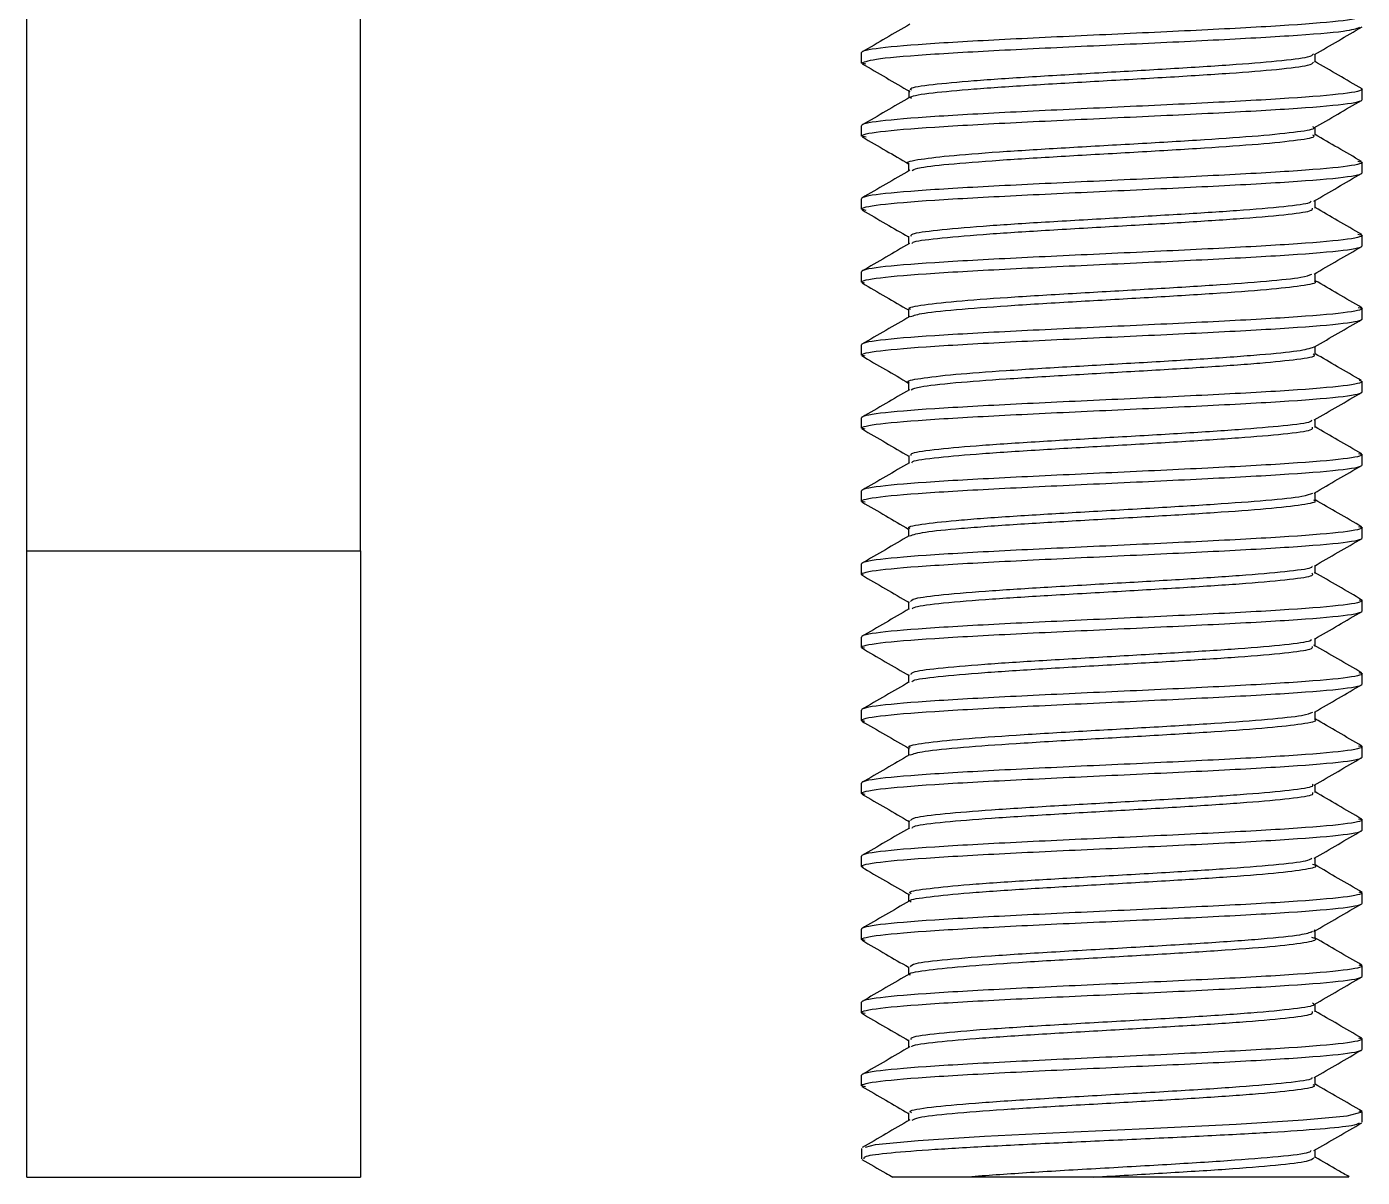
# Model space of a CAD drawing. Header units: millimetres. Extents: x 2 to 418, y 2 to 295.
# Drawn here: x 87.904 to 90.038, y 73.924 to 75.761 of the extents above; entities that cross this region are included whole.
import ezdxf

# ---------------------------------------------------------------- set-up
doc = ezdxf.new("R2010")
doc.units = ezdxf.units.MM

msp = doc.modelspace()

# ---------------------------------------------------------------- linework, layer by layer
at = {"color": 7, "linetype": 'Continuous', "lineweight": 25}
for p, q in [((87.90434, 74.92398), (87.90434, 81.05731)), ((88.43767, 74.92398), (88.43767, 80.95315)), ((89.23767, 75.70314), (89.23767, 75.71981)), ((89.96218, 75.70468), (89.96218, 75.71727)), ((89.24465, 75.70147), (89.23767, 75.70314)), ((89.31314, 75.65993), (89.31314, 75.64744)), ((90.03571, 75.66242), (90.03767, 75.66148)), ((90.03767, 75.64481), (90.03767, 75.66148)), ((89.23767, 75.58648), (89.23767, 75.60314)), ((89.24499, 75.58472), (89.23767, 75.58648)), ((89.96229, 75.58813), (89.96229, 75.60062)), ((89.31289, 75.54329), (89.31289, 75.53079)), ((90.03045, 75.54654), (90.03767, 75.54481)), ((90.03767, 75.52814), (90.03767, 75.54481)), ((89.23767, 75.46981), (89.23767, 75.48648)), ((89.96258, 75.47136), (89.96258, 75.484)), ((89.24529, 75.46798), (89.23767, 75.46981)), ((89.31274, 75.4265), (89.31274, 75.41399)), ((90.03064, 75.42983), (90.03767, 75.42814)), ((90.03767, 75.41148), (90.03767, 75.42814)), ((89.23767, 75.35314), (89.23767, 75.36981)), ((89.24264, 75.35143), (89.23767, 75.35314)), ((89.96248, 75.35469), (89.96248, 75.36717)), ((89.31301, 75.30989), (89.31301, 75.29733)), ((90.03136, 75.31299), (90.03767, 75.31148)), ((90.03767, 75.29481), (90.03767, 75.31148)), ((89.23767, 75.23648), (89.23767, 75.25314)), ((89.96245, 75.23806), (89.96245, 75.2505)), ((89.24339, 75.23511), (89.23767, 75.23648)), ((89.31303, 75.19321), (89.31303, 75.18067)), ((90.03283, 75.19667), (90.03767, 75.19481)), ((90.03767, 75.17814), (90.03767, 75.19481)), ((89.23767, 75.11981), (89.23767, 75.13648)), ((89.24363, 75.11838), (89.23767, 75.11981)), ((89.9622, 75.12136), (89.9622, 75.13386)), ((89.31314, 75.07655), (89.31314, 75.0641)), ((90.03175, 75.07956), (90.03767, 75.07814)), ((90.03767, 75.06148), (90.03767, 75.07814)), ((89.23767, 75.00314), (89.23767, 75.01981)), ((89.96229, 75.00475), (89.96229, 75.01728)), ((89.24375, 75.00169), (89.23767, 75.00314)), ((89.31289, 74.95997), (89.31289, 74.94745)), ((90.0319, 74.96286), (90.03767, 74.96148)), ((90.03767, 74.94481), (90.03767, 74.96148)), ((87.90434, 73.92398), (87.90434, 74.92398)), ((87.90434, 74.92398), (88.43767, 74.92398)), ((88.43767, 74.92398), (88.43767, 73.92398)), ((89.23767, 74.88648), (89.23767, 74.90314)), ((89.24119, 74.88514), (89.23767, 74.88648)), ((89.96258, 74.88813), (89.96258, 74.90063)), ((89.31274, 74.84322), (89.31274, 74.83065)), ((90.03254, 74.84604), (90.03767, 74.84481)), ((90.03767, 74.82814), (90.03767, 74.84481)), ((89.23767, 74.76981), (89.23767, 74.78648)), ((89.96259, 74.77143), (89.96259, 74.78397)), ((89.24275, 74.76859), (89.23767, 74.76981)), ((89.31275, 74.7265), (89.31275, 74.71399)), ((90.0321, 74.72992), (90.03767, 74.72814)), ((90.03767, 74.71148), (90.03767, 74.72814)), ((89.23767, 74.65314), (89.23767, 74.66981)), ((89.24328, 74.6518), (89.23767, 74.65314)), ((89.96246, 74.65464), (89.96246, 74.66718)), ((89.31303, 74.60986), (89.31303, 74.59733)), ((90.03171, 74.6129), (90.03767, 74.61148)), ((90.03767, 74.59481), (90.03767, 74.61148)), ((89.23767, 74.53648), (89.23767, 74.55314)), ((89.9622, 74.53806), (89.9622, 74.55051)), ((89.24356, 74.53506), (89.23767, 74.53648)), ((89.31314, 74.49327), (89.31314, 74.48076)), ((90.03173, 74.49623), (90.03767, 74.49481)), ((90.03767, 74.47814), (90.03767, 74.49481)), ((89.23767, 74.41981), (89.23767, 74.43648)), ((89.96229, 74.42142), (89.96229, 74.43395)), ((89.24073, 74.41852), (89.23767, 74.41981)), ((89.31289, 74.37656), (89.31289, 74.36412)), ((90.03208, 74.37948), (90.03767, 74.37814)), ((90.03767, 74.36148), (90.03767, 74.37814)), ((89.23767, 74.30314), (89.23767, 74.31981)), ((89.96225, 74.31753), (89.96057, 74.31826)), ((89.96234, 74.30472), (89.96234, 74.3173)), ((89.2437, 74.3017), (89.23767, 74.30314)), ((90.03217, 74.26298), (90.03767, 74.26148)), ((89.31287, 74.25987), (89.31287, 74.24742)), ((90.03767, 74.24481), (90.03767, 74.26148)), ((89.23767, 74.18648), (89.23767, 74.20314)), ((89.96261, 74.18807), (89.96261, 74.20064)), ((89.24376, 74.18502), (89.23767, 74.18648)), ((89.31293, 74.14325), (89.31293, 74.13072)), ((90.03153, 74.14628), (90.03767, 74.14481)), ((90.03767, 74.12814), (90.03767, 74.14481)), ((89.23767, 74.06981), (89.23767, 74.08648)), ((89.96235, 74.07139), (89.96235, 74.08376)), ((89.24417, 74.06825), (89.23767, 74.06981)), ((90.03213, 74.02947), (90.03767, 74.02814)), ((90.03767, 74.01148), (90.03767, 74.02814)), ((89.31278, 74.0265), (89.31278, 74.01395)), ((89.23767, 73.96981), (89.23767, 73.95314)), ((89.96255, 73.95479), (89.96255, 73.96737)), ((87.90434, 73.92398), (88.43767, 73.92398))]:
    msp.add_line(p, q, dxfattribs=at)
at = {"color": 7, "linetype": 'Continuous', "lineweight": 25, "flags": 128}
msp.add_lwpolyline([(89.24417, 73.97143), (89.26012, 73.97606), (89.32846, 73.98257), (89.43444, 73.98908), (89.56514, 73.99559), (89.70467, 74.0021), (89.83605, 74.00861), (89.94328, 74.01512), (90.01333, 74.02163), (90.03767, 74.02814), (90.03767, 74.02814)], dxfattribs=at)
at = {"color": 7, "linetype": 'Continuous', "lineweight": 25}
for points, knots in [([(90.03767, 75.77814), (90.03767, 75.77571), (90.02726, 75.77328), (89.98718, 75.76842), (89.95754, 75.76599), (89.88349, 75.76113), (89.83912, 75.7587), (89.74237, 75.75384), (89.69003, 75.75141), (89.58531, 75.74655), (89.53297, 75.74412), (89.43622, 75.73925), (89.39185, 75.73682), (89.3178, 75.73196), (89.28815, 75.72953), (89.24808, 75.72467), (89.23767, 75.72224), (89.23767, 75.71981)], [0, 0, 0, 0, 0.125, 0.125, 0.25, 0.25, 0.375, 0.375, 0.5, 0.5, 0.625, 0.625, 0.75, 0.75, 0.875, 0.875, 1, 1, 1, 1]), ([(89.23767, 75.70314), (89.24368, 75.70557), (89.25571, 75.71044), (89.3482, 75.71773), (89.48043, 75.72502), (89.63765, 75.73231), (89.79498, 75.7396), (89.92687, 75.74689), (90.0164, 75.75386), (90.02814, 75.75839), (90.03359, 75.7605)], [0, 0, 0, 0, 0.1271302, 0.2542604, 0.3813906, 0.5085208, 0.635651, 0.7627812, 0.8899114, 1, 1, 1, 1]), ([(89.31491, 75.76512), (89.30223, 75.75776), (89.27687, 75.74303), (89.2515, 75.72831), (89.23881, 75.72095)], [0, 0, 0, 0, 0.49986446, 1, 1, 1, 1]), ([(89.96143, 75.71683), (89.97412, 75.7242), (89.99949, 75.73894), (90.02485, 75.75367), (90.03753, 75.76103)], [0, 0, 0, 0, 0.4998397, 1, 1, 1, 1]), ([(89.31738, 75.65984), (89.31642, 75.66075), (89.3132, 75.6638), (89.34674, 75.66892), (89.41436, 75.67522), (89.50753, 75.68148), (89.61628, 75.68778), (89.7273, 75.69406), (89.82772, 75.70033), (89.90621, 75.70662), (89.95545, 75.71254), (89.95847, 75.7164), (89.9598, 75.71811)], [0, 0, 0, 0, 0.046822, 0.1575806, 0.2623198, 0.3722177, 0.4794857, 0.5862869, 0.6964818, 0.8011166, 0.9117603, 1, 1, 1, 1]), ([(89.23887, 75.70201), (89.25156, 75.69465), (89.27693, 75.67993), (89.3023, 75.6652), (89.31497, 75.65783)], [0, 0, 0, 0, 0.5001495, 1, 1, 1, 1]), ([(89.31738, 75.64651), (89.31642, 75.64742), (89.3132, 75.65047), (89.34674, 75.65559), (89.41436, 75.66189), (89.50753, 75.66815), (89.61628, 75.67445), (89.7273, 75.68072), (89.82772, 75.687), (89.90621, 75.69329), (89.95545, 75.69921), (89.95847, 75.70307), (89.9598, 75.70478)], [0, 0, 0, 0, 0.046822, 0.1575806, 0.2623198, 0.3722177, 0.4794857, 0.5862869, 0.6964818, 0.8011166, 0.9117603, 1, 1, 1, 1]), ([(90.03747, 75.66191), (90.02481, 75.66925), (89.9995, 75.68393), (89.97418, 75.69862), (89.96153, 75.70597)], [0, 0, 0, 0, 0.5000653, 1, 1, 1, 1]), ([(90.03767, 75.66148), (90.03767, 75.65905), (90.02726, 75.65662), (89.98718, 75.65175), (89.95754, 75.64932), (89.88349, 75.64446), (89.83912, 75.64203), (89.74237, 75.63717), (89.69003, 75.63474), (89.58531, 75.62988), (89.53297, 75.62745), (89.43622, 75.62259), (89.39185, 75.62016), (89.3178, 75.6153), (89.28815, 75.61287), (89.24808, 75.608), (89.23767, 75.60557), (89.23767, 75.60314)], [0, 0, 0, 0, 0.125, 0.125, 0.25, 0.25, 0.375, 0.375, 0.5, 0.5, 0.625, 0.625, 0.75, 0.75, 0.875, 0.875, 1, 1, 1, 1]), ([(89.23767, 75.58648), (89.23767, 75.58891), (89.24808, 75.59134), (89.28815, 75.5962), (89.3178, 75.59863), (89.39185, 75.60349), (89.43622, 75.60592), (89.53297, 75.61078), (89.58531, 75.61321), (89.69003, 75.61807), (89.74237, 75.6205), (89.83912, 75.62537), (89.88349, 75.6278), (89.95754, 75.63266), (89.98718, 75.63509), (90.02726, 75.63995), (90.03767, 75.64238), (90.03767, 75.64481)], [0, 0, 0, 0, 0.125, 0.125, 0.25, 0.25, 0.375, 0.375, 0.5, 0.5, 0.625, 0.625, 0.75, 0.75, 0.875, 0.875, 1, 1, 1, 1]), ([(89.31494, 75.64848), (89.30225, 75.64111), (89.27687, 75.62637), (89.25148, 75.61164), (89.23878, 75.60428)], [0, 0, 0, 0, 0.4998364, 1, 1, 1, 1]), ([(89.96034, 75.59949), (89.97302, 75.60685), (89.99838, 75.62159), (90.02377, 75.6363), (90.03646, 75.64367)], [0, 0, 0, 0, 0.4998404, 1, 1, 1, 1]), ([(89.2389, 75.58526), (89.2516, 75.5779), (89.27627, 75.5636), (89.30093, 75.54928), (89.31289, 75.54234)], [0, 0, 0, 0, 0.5147526, 1, 1, 1, 1]), ([(89.31309, 75.5432), (89.31302, 75.54322), (89.30688, 75.54539), (89.32917, 75.54961), (89.38142, 75.5559), (89.46545, 75.56216), (89.56951, 75.56846), (89.68089, 75.57473), (89.78686, 75.58102), (89.87736, 75.5873), (89.93743, 75.59356), (89.96459, 75.59832), (89.95959, 75.60096), (89.95846, 75.60155)], [0, 0, 0, 0, 0.00117717, 0.1113875, 0.21582342, 0.32624077, 0.43192906, 0.54012098, 0.64921212, 0.75420978, 0.86483887, 0.96949585, 1, 1, 1, 1]), ([(89.31881, 75.53183), (89.32196, 75.53335), (89.32935, 75.5369), (89.38303, 75.54257), (89.46503, 75.54882), (89.56962, 75.55512), (89.68086, 75.56139), (89.78687, 75.56769), (89.87736, 75.57397), (89.93743, 75.58023), (89.96459, 75.58499), (89.95959, 75.58762), (89.95846, 75.58822)], [0, 0, 0, 0, 0.0805182, 0.1885821, 0.3028352, 0.412195, 0.5241454, 0.6370262, 0.7456713, 0.8601435, 0.9684362, 1, 1, 1, 1]), ([(90.03665, 75.54599), (90.02395, 75.55336), (89.99915, 75.56773), (89.97437, 75.58212), (89.96229, 75.58914)], [0, 0, 0, 0, 0.51243783, 1, 1, 1, 1]), ([(90.03767, 75.54481), (90.03767, 75.54238), (90.02726, 75.53995), (89.98718, 75.53509), (89.95754, 75.53266), (89.88349, 75.5278), (89.83912, 75.52537), (89.74237, 75.5205), (89.69003, 75.51807), (89.58531, 75.51321), (89.53297, 75.51078), (89.43622, 75.50592), (89.39185, 75.50349), (89.3178, 75.49863), (89.28815, 75.4962), (89.24808, 75.49134), (89.23767, 75.48891), (89.23767, 75.48648)], [0, 0, 0, 0, 0.125, 0.125, 0.25, 0.25, 0.375, 0.375, 0.5, 0.5, 0.625, 0.625, 0.75, 0.75, 0.875, 0.875, 1, 1, 1, 1]), ([(89.23767, 75.46981), (89.23767, 75.47224), (89.24808, 75.47467), (89.28815, 75.47953), (89.3178, 75.48196), (89.39185, 75.48682), (89.43622, 75.48925), (89.53297, 75.49412), (89.58531, 75.49655), (89.69003, 75.50141), (89.74237, 75.50384), (89.83912, 75.5087), (89.88349, 75.51113), (89.95754, 75.51599), (89.98718, 75.51842), (90.02726, 75.52328), (90.03767, 75.52571), (90.03767, 75.52814)], [0, 0, 0, 0, 0.125, 0.125, 0.25, 0.25, 0.375, 0.375, 0.5, 0.5, 0.625, 0.625, 0.75, 0.75, 0.875, 0.875, 1, 1, 1, 1]), ([(89.31476, 75.53188), (89.30206, 75.52451), (89.27666, 75.50976), (89.25124, 75.49504), (89.23853, 75.48767)], [0, 0, 0, 0, 0.4998416, 1, 1, 1, 1]), ([(89.96031, 75.48269), (89.97299, 75.49005), (89.99838, 75.50478), (90.02378, 75.5195), (90.03649, 75.52686)], [0, 0, 0, 0, 0.49984, 1, 1, 1, 1]), ([(89.31739, 75.42641), (89.31701, 75.42773), (89.31605, 75.4311), (89.35572, 75.43658), (89.42653, 75.44284), (89.52436, 75.44914), (89.63343, 75.4554), (89.74334, 75.4617), (89.84241, 75.46798), (89.91486, 75.47425), (89.95425, 75.47915), (89.95551, 75.48194), (89.95585, 75.4827)], [0, 0, 0, 0, 0.07035197, 0.17899198, 0.29367113, 0.40228857, 0.51567744, 0.62733077, 0.73730035, 0.85160683, 0.95984275, 1, 1, 1, 1]), ([(89.23869, 75.46852), (89.2514, 75.46116), (89.27609, 75.44686), (89.30076, 75.43255), (89.31274, 75.4256)], [0, 0, 0, 0, 0.514674, 1, 1, 1, 1]), ([(89.31875, 75.41504), (89.3188, 75.41571), (89.31898, 75.41842), (89.35643, 75.42325), (89.42635, 75.42951), (89.52442, 75.4358), (89.6334, 75.44207), (89.74339, 75.44837), (89.84223, 75.45465), (89.91555, 75.46092), (89.95768, 75.46651), (89.95806, 75.47), (89.95821, 75.47145)], [0, 0, 0, 0, 0.03540709, 0.14380789, 0.25823454, 0.36661283, 0.47975204, 0.59115953, 0.70088698, 0.81494178, 0.92293938, 1, 1, 1, 1]), ([(90.03696, 75.42929), (90.02424, 75.43665), (89.99944, 75.45101), (89.97465, 75.46539), (89.96258, 75.47239)], [0, 0, 0, 0, 0.5129287, 1, 1, 1, 1]), ([(90.03767, 75.42814), (90.03767, 75.42571), (90.02726, 75.42328), (89.98718, 75.41842), (89.95754, 75.41599), (89.88349, 75.41113), (89.83912, 75.4087), (89.74237, 75.40384), (89.69003, 75.40141), (89.58531, 75.39655), (89.53297, 75.39412), (89.43622, 75.38925), (89.39185, 75.38682), (89.3178, 75.38196), (89.28815, 75.37953), (89.24808, 75.37467), (89.23767, 75.37224), (89.23767, 75.36981)], [0, 0, 0, 0, 0.125, 0.125, 0.25, 0.25, 0.375, 0.375, 0.5, 0.5, 0.625, 0.625, 0.75, 0.75, 0.875, 0.875, 1, 1, 1, 1]), ([(89.31457, 75.41505), (89.30186, 75.40768), (89.27644, 75.39294), (89.25101, 75.37821), (89.23829, 75.37084)], [0, 0, 0, 0, 0.4998056, 1, 1, 1, 1]), ([(89.23767, 75.35314), (89.23767, 75.35557), (89.24808, 75.358), (89.28815, 75.36287), (89.3178, 75.3653), (89.39185, 75.37016), (89.43622, 75.37259), (89.53297, 75.37745), (89.58531, 75.37988), (89.69003, 75.38474), (89.74237, 75.38717), (89.83912, 75.39203), (89.88349, 75.39446), (89.95754, 75.39932), (89.98718, 75.40175), (90.02726, 75.40662), (90.03767, 75.40905), (90.03767, 75.41148)], [0, 0, 0, 0, 0.125, 0.125, 0.25, 0.25, 0.375, 0.375, 0.5, 0.5, 0.625, 0.625, 0.75, 0.75, 0.875, 0.875, 1, 1, 1, 1]), ([(89.96057, 75.36606), (89.97326, 75.37343), (89.99864, 75.38815), (90.02404, 75.40287), (90.03674, 75.41023)], [0, 0, 0, 0, 0.499873, 1, 1, 1, 1]), ([(89.23865, 75.35196), (89.25134, 75.3446), (89.27614, 75.33022), (89.30092, 75.31583), (89.31301, 75.30881)], [0, 0, 0, 0, 0.5119338, 1, 1, 1, 1]), ([(89.31592, 75.3098), (89.31504, 75.31021), (89.30965, 75.31267), (89.33497, 75.31726), (89.39224, 75.32353), (89.48142, 75.32982), (89.58602, 75.33608), (89.69769, 75.34237), (89.80293, 75.34865), (89.88734, 75.35493), (89.94385, 75.36074), (89.95304, 75.36445), (89.95716, 75.36612)], [0, 0, 0, 0, 0.0215391, 0.1311338, 0.2455199, 0.353712, 0.4679024, 0.5778796, 0.6894154, 0.8028506, 0.9113619, 1, 1, 1, 1]), ([(89.31609, 75.29827), (89.32139, 75.30012), (89.33281, 75.30412), (89.3933, 75.31019), (89.48114, 75.31649), (89.58607, 75.32274), (89.69777, 75.32904), (89.80256, 75.33531), (89.88874, 75.3416), (89.94349, 75.34789), (89.9676, 75.35228), (89.96158, 75.3546), (89.96113, 75.35477)], [0, 0, 0, 0, 0.0988636, 0.2128678, 0.3206987, 0.4345078, 0.5441179, 0.6552813, 0.7683377, 0.8764867, 0.9907283, 1, 1, 1, 1]), ([(90.03695, 75.31246), (90.02424, 75.31982), (89.99941, 75.33421), (89.97459, 75.34861), (89.96248, 75.35564)], [0, 0, 0, 0, 0.5120927, 1, 1, 1, 1]), ([(90.03767, 75.31148), (90.03767, 75.30905), (90.02726, 75.30662), (89.98718, 75.30175), (89.95754, 75.29932), (89.88349, 75.29446), (89.83912, 75.29203), (89.74237, 75.28717), (89.69003, 75.28474), (89.58531, 75.27988), (89.53297, 75.27745), (89.43622, 75.27259), (89.39185, 75.27016), (89.3178, 75.2653), (89.28815, 75.26287), (89.24808, 75.258), (89.23767, 75.25557), (89.23767, 75.25314)], [0, 0, 0, 0, 0.125, 0.125, 0.25, 0.25, 0.375, 0.375, 0.5, 0.5, 0.625, 0.625, 0.75, 0.75, 0.875, 0.875, 1, 1, 1, 1]), ([(89.23767, 75.23648), (89.23767, 75.23891), (89.24808, 75.24134), (89.28815, 75.2462), (89.3178, 75.24863), (89.39185, 75.25349), (89.43622, 75.25592), (89.53297, 75.26078), (89.58531, 75.26321), (89.69003, 75.26807), (89.74237, 75.2705), (89.83912, 75.27537), (89.88349, 75.2778), (89.95754, 75.28266), (89.98718, 75.28509), (90.02726, 75.28995), (90.03767, 75.29238), (90.03767, 75.29481)], [0, 0, 0, 0, 0.125, 0.125, 0.25, 0.25, 0.375, 0.375, 0.5, 0.5, 0.625, 0.625, 0.75, 0.75, 0.875, 0.875, 1, 1, 1, 1]), ([(89.31475, 75.29834), (89.30206, 75.29097), (89.27666, 75.27622), (89.25126, 75.2615), (89.23856, 75.25413)], [0, 0, 0, 0, 0.4998057, 1, 1, 1, 1]), ([(89.96125, 75.2498), (89.97393, 75.25716), (89.9993, 75.27187), (90.02467, 75.28658), (90.03736, 75.29393)], [0, 0, 0, 0, 0.4998957, 1, 1, 1, 1]), ([(89.31405, 75.19312), (89.31372, 75.19324), (89.30775, 75.19541), (89.32987, 75.1997), (89.3815, 75.20596), (89.46764, 75.21226), (89.57041, 75.21852), (89.68203, 75.22482), (89.78889, 75.23109), (89.87698, 75.23737), (89.94091, 75.24362), (89.95421, 75.24777), (89.96098, 75.24988)], [0, 0, 0, 0, 0.0063144, 0.1143537, 0.2280563, 0.3355796, 0.4483987, 0.5585179, 0.6681581, 0.781282, 0.8886981, 1, 1, 1, 1]), ([(89.23809, 75.23564), (89.25077, 75.22829), (89.27576, 75.2138), (89.30073, 75.1993), (89.31303, 75.19216)], [0, 0, 0, 0, 0.5076857, 1, 1, 1, 1]), ([(89.31725, 75.18146), (89.32067, 75.18306), (89.32866, 75.18681), (89.38286, 75.19263), (89.46727, 75.19893), (89.57049, 75.20519), (89.68208, 75.21148), (89.78863, 75.21776), (89.87799, 75.22404), (89.93773, 75.23033), (89.9657, 75.23502), (89.96027, 75.23765), (89.95926, 75.23814)], [0, 0, 0, 0, 0.0850592, 0.1989199, 0.3065926, 0.4195686, 0.5298409, 0.6396335, 0.7529147, 0.8604801, 0.9742228, 1, 1, 1, 1]), ([(90.03615, 75.19616), (90.02347, 75.20352), (89.99889, 75.21777), (89.97433, 75.23203), (89.96245, 75.23893)], [0, 0, 0, 0, 0.5160527, 1, 1, 1, 1]), ([(90.03767, 75.19481), (90.03767, 75.19238), (90.02726, 75.18995), (89.98718, 75.18509), (89.95754, 75.18266), (89.88349, 75.1778), (89.83912, 75.17537), (89.74237, 75.1705), (89.69003, 75.16807), (89.58531, 75.16321), (89.53297, 75.16078), (89.43622, 75.15592), (89.39185, 75.15349), (89.3178, 75.14863), (89.28815, 75.1462), (89.24808, 75.14134), (89.23767, 75.13891), (89.23767, 75.13648)], [0, 0, 0, 0, 0.125, 0.125, 0.25, 0.25, 0.375, 0.375, 0.5, 0.5, 0.625, 0.625, 0.75, 0.75, 0.875, 0.875, 1, 1, 1, 1]), ([(89.31449, 75.18151), (89.3018, 75.17415), (89.27641, 75.1594), (89.25102, 75.14468), (89.23832, 75.13732)], [0, 0, 0, 0, 0.4998127, 1, 1, 1, 1]), ([(89.23767, 75.11981), (89.23767, 75.12224), (89.24808, 75.12467), (89.28815, 75.12953), (89.3178, 75.13196), (89.39185, 75.13682), (89.43622, 75.13925), (89.53297, 75.14412), (89.58531, 75.14655), (89.69003, 75.15141), (89.74237, 75.15384), (89.83912, 75.1587), (89.88349, 75.16113), (89.95754, 75.16599), (89.98718, 75.16842), (90.02726, 75.17328), (90.03767, 75.17571), (90.03767, 75.17814)], [0, 0, 0, 0, 0.125, 0.125, 0.25, 0.25, 0.375, 0.375, 0.5, 0.5, 0.625, 0.625, 0.75, 0.75, 0.875, 0.875, 1, 1, 1, 1]), ([(89.96101, 75.13317), (89.97368, 75.14052), (89.99903, 75.15524), (90.02438, 75.16995), (90.03706, 75.17731)], [0, 0, 0, 0, 0.4998859, 1, 1, 1, 1]), ([(89.23846, 75.11891), (89.25114, 75.11156), (89.27604, 75.09711), (89.30093, 75.08266), (89.31314, 75.07557)], [0, 0, 0, 0, 0.5093032, 1, 1, 1, 1]), ([(89.31728, 75.07646), (89.31689, 75.07774), (89.31586, 75.08116), (89.35596, 75.08665), (89.42855, 75.09294), (89.52484, 75.09919), (89.63498, 75.10549), (89.74502, 75.11177), (89.84286, 75.11806), (89.9161, 75.12434), (89.95605, 75.12939), (89.95672, 75.13236), (89.95691, 75.13318)], [0, 0, 0, 0, 0.0678699, 0.1812506, 0.2886907, 0.4022844, 0.5110129, 0.6223171, 0.7345464, 0.8425644, 0.9563759, 1, 1, 1, 1]), ([(89.31843, 75.0649), (89.31844, 75.06559), (89.31849, 75.06842), (89.35656, 75.07331), (89.42838, 75.07961), (89.52488, 75.08586), (89.63496, 75.09216), (89.74506, 75.09843), (89.84272, 75.10472), (89.91661, 75.11101), (89.95862, 75.11659), (89.95847, 75.12009), (89.95842, 75.12145)], [0, 0, 0, 0, 0.0368213, 0.1505264, 0.258274, 0.3721926, 0.4812323, 0.592855, 0.7054053, 0.8137325, 0.9278696, 1, 1, 1, 1]), ([(90.03689, 75.07903), (90.0242, 75.08639), (89.9993, 75.10084), (89.9744, 75.1153), (89.9622, 75.12238)], [0, 0, 0, 0, 0.50989952, 1, 1, 1, 1]), ([(90.03767, 75.07814), (90.03767, 75.07571), (90.02726, 75.07328), (89.98718, 75.06842), (89.95754, 75.06599), (89.88349, 75.06113), (89.83912, 75.0587), (89.74237, 75.05384), (89.69003, 75.05141), (89.58531, 75.04655), (89.53297, 75.04412), (89.43622, 75.03925), (89.39185, 75.03682), (89.3178, 75.03196), (89.28815, 75.02953), (89.24808, 75.02467), (89.23767, 75.02224), (89.23767, 75.01981)], [0, 0, 0, 0, 0.125, 0.125, 0.25, 0.25, 0.375, 0.375, 0.5, 0.5, 0.625, 0.625, 0.75, 0.75, 0.875, 0.875, 1, 1, 1, 1]), ([(89.23767, 75.00314), (89.23767, 75.00557), (89.24808, 75.008), (89.28815, 75.01287), (89.3178, 75.0153), (89.39185, 75.02016), (89.43622, 75.02259), (89.53297, 75.02745), (89.58531, 75.02988), (89.69003, 75.03474), (89.74237, 75.03717), (89.83912, 75.04203), (89.88349, 75.04446), (89.95754, 75.04932), (89.98718, 75.05175), (90.02726, 75.05662), (90.03767, 75.05905), (90.03767, 75.06148)], [0, 0, 0, 0, 0.125, 0.125, 0.25, 0.25, 0.375, 0.375, 0.5, 0.5, 0.625, 0.625, 0.75, 0.75, 0.875, 0.875, 1, 1, 1, 1]), ([(89.31452, 75.0649), (89.30184, 75.05754), (89.27646, 75.0428), (89.25107, 75.02807), (89.23838, 75.0207)], [0, 0, 0, 0, 0.4998362, 1, 1, 1, 1]), ([(89.96075, 75.01639), (89.97342, 75.02375), (89.99878, 75.03847), (90.02414, 75.05318), (90.03683, 75.06053)], [0, 0, 0, 0, 0.4998623, 1, 1, 1, 1]), ([(89.3156, 74.95989), (89.31474, 74.96027), (89.30906, 74.96277), (89.3357, 74.96733), (89.39371, 74.97362), (89.48176, 74.97988), (89.58801, 74.98618), (89.69917, 74.99244), (89.80355, 74.99874), (89.88897, 75.00502), (89.94538, 75.01094), (89.95449, 75.01476), (89.9585, 75.01644)], [0, 0, 0, 0, 0.02000422, 0.13283211, 0.24096746, 0.35511392, 0.46322681, 0.57608898, 0.68722365, 0.79668241, 0.91045792, 1, 1, 1, 1]), ([(89.23835, 75.00221), (89.25104, 74.99485), (89.27589, 74.98045), (89.30074, 74.96603), (89.31289, 74.95898)], [0, 0, 0, 0, 0.5107122, 1, 1, 1, 1]), ([(89.31477, 74.948), (89.32076, 74.95003), (89.33279, 74.9541), (89.39481, 74.96029), (89.48148, 74.96654), (89.58807, 74.97284), (89.69924, 74.97911), (89.80321, 74.9854), (89.89023, 74.99168), (89.94385, 74.99795), (89.9669, 75.00234), (89.96101, 75.0046), (89.96041, 75.00484)], [0, 0, 0, 0, 0.1068107, 0.2144066, 0.3279837, 0.4355573, 0.5478564, 0.6584367, 0.7673495, 0.8805574, 0.9877531, 1, 1, 1, 1]), ([(90.03721, 74.96232), (90.02451, 74.96969), (89.99954, 74.98417), (89.97456, 74.99867), (89.96229, 75.0058)], [0, 0, 0, 0, 0.50846071, 1, 1, 1, 1]), ([(90.03767, 74.96148), (90.03767, 74.95905), (90.02726, 74.95662), (89.98718, 74.95175), (89.95754, 74.94932), (89.88349, 74.94446), (89.83912, 74.94203), (89.74237, 74.93717), (89.69003, 74.93474), (89.58531, 74.92988), (89.53297, 74.92745), (89.43622, 74.92259), (89.39185, 74.92016), (89.3178, 74.9153), (89.28815, 74.91287), (89.24808, 74.908), (89.23767, 74.90557), (89.23767, 74.90314)], [0, 0, 0, 0, 0.125, 0.125, 0.25, 0.25, 0.375, 0.375, 0.5, 0.5, 0.625, 0.625, 0.75, 0.75, 0.875, 0.875, 1, 1, 1, 1]), ([(89.31399, 74.94808), (89.30129, 74.94071), (89.27589, 74.92597), (89.25049, 74.91125), (89.23779, 74.90388)], [0, 0, 0, 0, 0.4998478, 1, 1, 1, 1]), ([(89.23767, 74.88648), (89.23767, 74.88891), (89.24808, 74.89134), (89.28815, 74.8962), (89.3178, 74.89863), (89.39185, 74.90349), (89.43622, 74.90592), (89.53297, 74.91078), (89.58531, 74.91321), (89.69003, 74.91807), (89.74237, 74.9205), (89.83912, 74.92537), (89.88349, 74.9278), (89.95754, 74.93266), (89.98718, 74.93509), (90.02726, 74.93995), (90.03767, 74.94238), (90.03767, 74.94481)], [0, 0, 0, 0, 0.125, 0.125, 0.25, 0.25, 0.375, 0.375, 0.5, 0.5, 0.625, 0.625, 0.75, 0.75, 0.875, 0.875, 1, 1, 1, 1]), ([(89.96111, 74.89978), (89.97379, 74.90714), (89.99918, 74.92186), (90.02457, 74.93657), (90.03727, 74.94393)], [0, 0, 0, 0, 0.4998574, 1, 1, 1, 1]), ([(89.23783, 74.88565), (89.25053, 74.8783), (89.27592, 74.86359), (89.30131, 74.84887), (89.314, 74.84151)], [0, 0, 0, 0, 0.50013, 1, 1, 1, 1]), ([(89.316, 74.84312), (89.31703, 74.84477), (89.31934, 74.84847), (89.36533, 74.8543), (89.44159, 74.86056), (89.54212, 74.86686), (89.65199, 74.87311), (89.76078, 74.87941), (89.85693, 74.88569), (89.92402, 74.89197), (89.95868, 74.89665), (89.95757, 74.89924), (89.95734, 74.89978)], [0, 0, 0, 0, 0.08696443, 0.19588956, 0.30957694, 0.41710805, 0.53060085, 0.63990625, 0.75076072, 0.86350288, 0.97135131, 1, 1, 1, 1]), ([(89.31865, 74.83135), (89.31958, 74.83247), (89.32223, 74.83566), (89.36575, 74.84096), (89.44148, 74.84723), (89.54216, 74.85352), (89.65197, 74.85978), (89.76083, 74.86608), (89.85673, 74.87235), (89.92474, 74.87864), (89.96095, 74.88391), (89.95844, 74.88709), (89.95754, 74.88822)], [0, 0, 0, 0, 0.059211, 0.1677277, 0.2809887, 0.3881165, 0.5011837, 0.6100792, 0.7205179, 0.8328372, 0.9402812, 1, 1, 1, 1]), ([(90.0377, 74.84551), (90.02499, 74.85287), (89.99959, 74.8676), (89.97417, 74.88233), (89.96147, 74.8897)], [0, 0, 0, 0, 0.5001611, 1, 1, 1, 1]), ([(90.03767, 74.84481), (90.03767, 74.84238), (90.02726, 74.83995), (89.98718, 74.83509), (89.95754, 74.83266), (89.88349, 74.8278), (89.83912, 74.82537), (89.74237, 74.8205), (89.69003, 74.81807), (89.58531, 74.81321), (89.53297, 74.81078), (89.43622, 74.80592), (89.39185, 74.80349), (89.3178, 74.79863), (89.28815, 74.7962), (89.24808, 74.79134), (89.23767, 74.78891), (89.23767, 74.78648)], [0, 0, 0, 0, 0.125, 0.125, 0.25, 0.25, 0.375, 0.375, 0.5, 0.5, 0.625, 0.625, 0.75, 0.75, 0.875, 0.875, 1, 1, 1, 1]), ([(89.23767, 74.76981), (89.23767, 74.77224), (89.24808, 74.77467), (89.28815, 74.77953), (89.3178, 74.78196), (89.39185, 74.78682), (89.43622, 74.78925), (89.53297, 74.79412), (89.58531, 74.79655), (89.69003, 74.80141), (89.74237, 74.80384), (89.83912, 74.8087), (89.88349, 74.81113), (89.95754, 74.81599), (89.98718, 74.81842), (90.02726, 74.82328), (90.03767, 74.82571), (90.03767, 74.82814)], [0, 0, 0, 0, 0.125, 0.125, 0.25, 0.25, 0.375, 0.375, 0.5, 0.5, 0.625, 0.625, 0.75, 0.75, 0.875, 0.875, 1, 1, 1, 1]), ([(89.31399, 74.83138), (89.30128, 74.82401), (89.27587, 74.80927), (89.25046, 74.79455), (89.23775, 74.78719)], [0, 0, 0, 0, 0.4998207, 1, 1, 1, 1]), ([(89.96134, 74.78324), (89.97404, 74.79061), (89.99946, 74.80535), (90.02487, 74.82007), (90.03758, 74.82743)], [0, 0, 0, 0, 0.4998225, 1, 1, 1, 1]), ([(89.31721, 74.72641), (89.31702, 74.72778), (89.31653, 74.7312), (89.35704, 74.73674), (89.42878, 74.743), (89.52701, 74.7493), (89.63614, 74.75556), (89.74596, 74.76185), (89.84457, 74.76813), (89.91646, 74.77441), (89.95576, 74.77944), (89.95636, 74.78237), (89.95654, 74.78326)], [0, 0, 0, 0, 0.072278, 0.1801298, 0.293635, 0.4009716, 0.5135948, 0.6235229, 0.7329727, 0.8459002, 0.9531298, 1, 1, 1, 1]), ([(89.23762, 74.76913), (89.25033, 74.76176), (89.27574, 74.74704), (89.30115, 74.7323), (89.31386, 74.72493)], [0, 0, 0, 0, 0.5001616, 1, 1, 1, 1]), ([(89.31868, 74.7148), (89.31879, 74.71559), (89.3192, 74.71844), (89.35762, 74.7234), (89.42863, 74.72967), (89.52705, 74.73596), (89.63612, 74.74222), (89.74599, 74.74852), (89.84443, 74.7548), (89.91696, 74.76107), (89.95833, 74.76664), (89.95816, 74.7701), (89.95809, 74.77152)], [0, 0, 0, 0, 0.0420667, 0.1501618, 0.2639231, 0.3715018, 0.4843792, 0.5945553, 0.704252, 0.8174343, 0.9249058, 1, 1, 1, 1]), ([(90.03673, 74.7294), (90.024, 74.73677), (89.99855, 74.7515), (89.97311, 74.76626), (89.9604, 74.77363)], [0, 0, 0, 0, 0.5002062, 1, 1, 1, 1]), ([(90.03767, 74.72814), (90.03767, 74.72571), (90.02726, 74.72328), (89.98718, 74.71842), (89.95754, 74.71599), (89.88349, 74.71113), (89.83912, 74.7087), (89.74237, 74.70384), (89.69003, 74.70141), (89.58531, 74.69655), (89.53297, 74.69412), (89.43622, 74.68925), (89.39185, 74.68682), (89.3178, 74.68196), (89.28815, 74.67953), (89.24808, 74.67467), (89.23767, 74.67224), (89.23767, 74.66981)], [0, 0, 0, 0, 0.125, 0.125, 0.25, 0.25, 0.375, 0.375, 0.5, 0.5, 0.625, 0.625, 0.75, 0.75, 0.875, 0.875, 1, 1, 1, 1]), ([(89.23767, 74.65314), (89.23767, 74.65557), (89.24808, 74.658), (89.28815, 74.66287), (89.3178, 74.6653), (89.39185, 74.67016), (89.43622, 74.67259), (89.53297, 74.67745), (89.58531, 74.67988), (89.69003, 74.68474), (89.74237, 74.68717), (89.83912, 74.69203), (89.88349, 74.69446), (89.95754, 74.69932), (89.98718, 74.70175), (90.02726, 74.70662), (90.03767, 74.70905), (90.03767, 74.71148)], [0, 0, 0, 0, 0.125, 0.125, 0.25, 0.25, 0.375, 0.375, 0.5, 0.5, 0.625, 0.625, 0.75, 0.75, 0.875, 0.875, 1, 1, 1, 1]), ([(89.31416, 74.71481), (89.30147, 74.70745), (89.27608, 74.69273), (89.25068, 74.67801), (89.23798, 74.67066)], [0, 0, 0, 0, 0.4998553, 1, 1, 1, 1]), ([(89.96141, 74.66657), (89.97411, 74.67394), (89.99951, 74.68868), (90.02491, 74.7034), (90.03761, 74.71077)], [0, 0, 0, 0, 0.4998499, 1, 1, 1, 1]), ([(89.23805, 74.65234), (89.25074, 74.64497), (89.27613, 74.63025), (89.30152, 74.61551), (89.31421, 74.60814)], [0, 0, 0, 0, 0.5001523, 1, 1, 1, 1]), ([(89.3162, 74.60977), (89.31524, 74.61023), (89.30997, 74.61276), (89.33585, 74.61741), (89.39425, 74.62368), (89.48387, 74.62998), (89.58876, 74.63623), (89.70045, 74.64253), (89.80531, 74.6488), (89.88919, 74.65509), (89.94588, 74.66101), (89.95458, 74.66485), (89.95864, 74.66663)], [0, 0, 0, 0, 0.0242975, 0.1333455, 0.2464287, 0.353587, 0.4668826, 0.5753258, 0.686338, 0.7982728, 0.9060075, 1, 1, 1, 1]), ([(89.31529, 74.59814), (89.32105, 74.6001), (89.33312, 74.60419), (89.39523, 74.61035), (89.4836, 74.61664), (89.5888, 74.6229), (89.70052, 74.6292), (89.80495, 74.63547), (89.89054, 74.64176), (89.94445, 74.64804), (89.96787, 74.65237), (89.96191, 74.65462), (89.96163, 74.65472)], [0, 0, 0, 0, 0.1038558, 0.217506, 0.3252015, 0.4390651, 0.5480521, 0.6596208, 0.7721168, 0.8803916, 0.9944736, 1, 1, 1, 1]), ([(90.03707, 74.61238), (90.02438, 74.61973), (89.9995, 74.63415), (89.97464, 74.64858), (89.96246, 74.65564)], [0, 0, 0, 0, 0.5104272, 1, 1, 1, 1]), ([(90.03767, 74.61148), (90.03767, 74.60905), (90.02726, 74.60662), (89.98718, 74.60175), (89.95754, 74.59932), (89.88349, 74.59446), (89.83912, 74.59203), (89.74237, 74.58717), (89.69003, 74.58474), (89.58531, 74.57988), (89.53297, 74.57745), (89.43622, 74.57259), (89.39185, 74.57016), (89.3178, 74.5653), (89.28815, 74.56287), (89.24808, 74.558), (89.23767, 74.55557), (89.23767, 74.55314)], [0, 0, 0, 0, 0.125, 0.125, 0.25, 0.25, 0.375, 0.375, 0.5, 0.5, 0.625, 0.625, 0.75, 0.75, 0.875, 0.875, 1, 1, 1, 1]), ([(89.23767, 74.53648), (89.23767, 74.53891), (89.24808, 74.54134), (89.28815, 74.5462), (89.3178, 74.54863), (89.39185, 74.55349), (89.43622, 74.55592), (89.53297, 74.56078), (89.58531, 74.56321), (89.69003, 74.56807), (89.74237, 74.5705), (89.83912, 74.57537), (89.88349, 74.5778), (89.95754, 74.58266), (89.98718, 74.58509), (90.02726, 74.58995), (90.03767, 74.59238), (90.03767, 74.59481)], [0, 0, 0, 0, 0.125, 0.125, 0.25, 0.25, 0.375, 0.375, 0.5, 0.5, 0.625, 0.625, 0.75, 0.75, 0.875, 0.875, 1, 1, 1, 1]), ([(89.31455, 74.59822), (89.30188, 74.59086), (89.27651, 74.57613), (89.25114, 74.56142), (89.23845, 74.55406)], [0, 0, 0, 0, 0.4998579, 1, 1, 1, 1]), ([(89.96086, 74.54974), (89.97355, 74.55711), (89.99893, 74.57185), (90.02431, 74.58657), (90.03701, 74.59394)], [0, 0, 0, 0, 0.4998394, 1, 1, 1, 1]), ([(89.31629, 74.49318), (89.3171, 74.4948), (89.31898, 74.49855), (89.36618, 74.50437), (89.44332, 74.51066), (89.54266, 74.51691), (89.65376, 74.52321), (89.76248, 74.52948), (89.85706, 74.53577), (89.92604, 74.54205), (89.96145, 74.54731), (89.95882, 74.55046), (89.95797, 74.55148)], [0, 0, 0, 0, 0.0838318, 0.1932697, 0.298156, 0.4088729, 0.5137375, 0.6232086, 0.7310042, 0.8371742, 0.9475313, 1, 1, 1, 1]), ([(89.23842, 74.5356), (89.25112, 74.52824), (89.2765, 74.51351), (89.30188, 74.49877), (89.31457, 74.4914)], [0, 0, 0, 0, 0.50017264, 1, 1, 1, 1]), ([(89.31883, 74.48142), (89.31962, 74.48252), (89.32196, 74.48575), (89.3666, 74.49104), (89.44321, 74.49732), (89.54269, 74.50358), (89.65375, 74.50988), (89.76248, 74.51614), (89.85706, 74.52244), (89.92604, 74.52872), (89.96145, 74.53397), (89.95882, 74.53713), (89.95797, 74.53815)], [0, 0, 0, 0, 0.05830089, 0.17078851, 0.27859774, 0.39239995, 0.50018679, 0.61270858, 0.72350809, 0.83263674, 0.94606912, 1, 1, 1, 1]), ([(90.03689, 74.4957), (90.02421, 74.50306), (89.99931, 74.5175), (89.97441, 74.53196), (89.9622, 74.53905)], [0, 0, 0, 0, 0.50938524, 1, 1, 1, 1]), ([(90.03767, 74.49481), (90.03767, 74.49238), (90.02726, 74.48995), (89.98718, 74.48509), (89.95754, 74.48266), (89.88349, 74.4778), (89.83912, 74.47537), (89.74237, 74.4705), (89.69003, 74.46807), (89.58531, 74.46321), (89.53297, 74.46078), (89.43622, 74.45592), (89.39185, 74.45349), (89.3178, 74.44863), (89.28815, 74.4462), (89.24808, 74.44134), (89.23767, 74.43891), (89.23767, 74.43648)], [0, 0, 0, 0, 0.125, 0.125, 0.25, 0.25, 0.375, 0.375, 0.5, 0.5, 0.625, 0.625, 0.75, 0.75, 0.875, 0.875, 1, 1, 1, 1]), ([(89.23767, 74.41981), (89.23767, 74.42224), (89.24808, 74.42467), (89.28815, 74.42953), (89.3178, 74.43196), (89.39185, 74.43682), (89.43622, 74.43925), (89.53297, 74.44412), (89.58531, 74.44655), (89.69003, 74.45141), (89.74237, 74.45384), (89.83912, 74.4587), (89.88349, 74.46113), (89.95754, 74.46599), (89.98718, 74.46842), (90.02726, 74.47328), (90.03767, 74.47571), (90.03767, 74.47814)], [0, 0, 0, 0, 0.125, 0.125, 0.25, 0.25, 0.375, 0.375, 0.5, 0.5, 0.625, 0.625, 0.75, 0.75, 0.875, 0.875, 1, 1, 1, 1]), ([(89.31432, 74.48144), (89.30165, 74.47408), (89.2763, 74.45936), (89.25094, 74.44465), (89.23826, 74.43729)], [0, 0, 0, 0, 0.4998812, 1, 1, 1, 1]), ([(89.96084, 74.43311), (89.97353, 74.44048), (89.99892, 74.45522), (90.02431, 74.46994), (90.03701, 74.47731)], [0, 0, 0, 0, 0.4998158, 1, 1, 1, 1]), ([(89.23809, 74.41903), (89.2508, 74.41166), (89.2762, 74.39694), (89.3016, 74.3822), (89.3143, 74.37483)], [0, 0, 0, 0, 0.5001906, 1, 1, 1, 1]), ([(89.31727, 74.37648), (89.31604, 74.37724), (89.31144, 74.38011), (89.34325, 74.38505), (89.40668, 74.39133), (89.49865, 74.3976), (89.60666, 74.40389), (89.71727, 74.41015), (89.81943, 74.41645), (89.90055, 74.42272), (89.94963, 74.42832), (89.95504, 74.4318), (89.95715, 74.43315)], [0, 0, 0, 0, 0.0405863, 0.1518719, 0.260776, 0.3744415, 0.4819519, 0.5954229, 0.7047072, 0.8155403, 0.9282608, 1, 1, 1, 1]), ([(89.31727, 74.36314), (89.31604, 74.36391), (89.31144, 74.36678), (89.34325, 74.37172), (89.40667, 74.378), (89.49866, 74.38427), (89.60663, 74.39056), (89.71738, 74.39682), (89.81905, 74.40312), (89.902, 74.40939), (89.95022, 74.41568), (89.96893, 74.42021), (89.9598, 74.42264), (89.95833, 74.42303)], [0, 0, 0, 0, 0.0384046, 0.1437082, 0.2467583, 0.3543138, 0.4560451, 0.5634165, 0.6668264, 0.7717018, 0.878363, 0.9803945, 1, 1, 1, 1]), ([(90.03727, 74.37894), (90.02459, 74.3863), (89.99959, 74.4008), (89.9746, 74.4153), (89.96229, 74.42245)], [0, 0, 0, 0, 0.5074521, 1, 1, 1, 1]), ([(90.03767, 74.37814), (90.03767, 74.37571), (90.02726, 74.37328), (89.98718, 74.36842), (89.95754, 74.36599), (89.88349, 74.36113), (89.83912, 74.3587), (89.74237, 74.35384), (89.69003, 74.35141), (89.58531, 74.34655), (89.53297, 74.34412), (89.43622, 74.33925), (89.39185, 74.33682), (89.3178, 74.33196), (89.28815, 74.32953), (89.24808, 74.32467), (89.23767, 74.32224), (89.23767, 74.31981)], [0, 0, 0, 0, 0.125, 0.125, 0.25, 0.25, 0.375, 0.375, 0.5, 0.5, 0.625, 0.625, 0.75, 0.75, 0.875, 0.875, 1, 1, 1, 1]), ([(89.23767, 74.30314), (89.23767, 74.30557), (89.24808, 74.308), (89.28815, 74.31287), (89.3178, 74.3153), (89.39185, 74.32016), (89.43622, 74.32259), (89.53297, 74.32745), (89.58531, 74.32988), (89.69003, 74.33474), (89.74237, 74.33717), (89.83912, 74.34203), (89.88349, 74.34446), (89.95754, 74.34932), (89.98718, 74.35175), (90.02726, 74.35662), (90.03767, 74.35905), (90.03767, 74.36148)], [0, 0, 0, 0, 0.125, 0.125, 0.25, 0.25, 0.375, 0.375, 0.5, 0.5, 0.625, 0.625, 0.75, 0.75, 0.875, 0.875, 1, 1, 1, 1]), ([(89.31404, 74.36478), (89.30136, 74.35743), (89.27599, 74.34271), (89.25061, 74.328), (89.23791, 74.32064)], [0, 0, 0, 0, 0.4998926, 1, 1, 1, 1]), ([(89.96042, 74.31619), (89.97315, 74.32357), (89.99861, 74.33836), (90.02408, 74.35313), (90.03682, 74.36051)], [0, 0, 0, 0, 0.4998044, 1, 1, 1, 1]), ([(89.31597, 74.24645), (89.31502, 74.24688), (89.30942, 74.24943), (89.3359, 74.25408), (89.39536, 74.26045), (89.48587, 74.26678), (89.59315, 74.27315), (89.70576, 74.27948), (89.81054, 74.28584), (89.89545, 74.29218), (89.94868, 74.29854), (89.96873, 74.30334), (89.95922, 74.30603), (89.95719, 74.3066)], [0, 0, 0, 0, 0.0214954, 0.1271286, 0.232556, 0.3381973, 0.4436257, 0.5492577, 0.6547073, 0.7603123, 0.8658025, 0.9713709, 1, 1, 1, 1]), ([(89.31605, 74.25991), (89.31699, 74.26164), (89.31912, 74.26556), (89.37048, 74.27163), (89.4529, 74.2782), (89.56043, 74.28476), (89.67653, 74.2913), (89.78824, 74.29788), (89.88044, 74.30441), (89.94328, 74.31065), (89.95367, 74.31467), (89.95843, 74.31651)], [0, 0, 0, 0, 0.09126467, 0.20722813, 0.32300236, 0.43883951, 0.55475478, 0.67045156, 0.78645204, 0.9021028, 1, 1, 1, 1]), ([(90.03683, 74.26254), (90.0241, 74.26992), (89.99927, 74.28432), (89.97444, 74.29873), (89.96234, 74.30575)], [0, 0, 0, 0, 0.5125928, 1, 1, 1, 1]), ([(89.23829, 74.30223), (89.25103, 74.29484), (89.2759, 74.28044), (89.30076, 74.26601), (89.31287, 74.25898)], [0, 0, 0, 0, 0.51267304, 1, 1, 1, 1]), ([(90.03767, 74.26148), (90.03767, 74.25905), (90.02726, 74.25662), (89.98718, 74.25175), (89.95754, 74.24932), (89.88349, 74.24446), (89.83912, 74.24203), (89.74237, 74.23717), (89.69003, 74.23474), (89.58531, 74.22988), (89.53297, 74.22745), (89.43622, 74.22259), (89.39185, 74.22016), (89.3178, 74.2153), (89.28815, 74.21287), (89.24808, 74.208), (89.23767, 74.20557), (89.23767, 74.20314)], [0, 0, 0, 0, 0.125, 0.125, 0.25, 0.25, 0.375, 0.375, 0.5, 0.5, 0.625, 0.625, 0.75, 0.75, 0.875, 0.875, 1, 1, 1, 1]), ([(89.23767, 74.18648), (89.23767, 74.18891), (89.24808, 74.19134), (89.28815, 74.1962), (89.3178, 74.19863), (89.39185, 74.20349), (89.43622, 74.20592), (89.53297, 74.21078), (89.58531, 74.21321), (89.69003, 74.21807), (89.74237, 74.2205), (89.83912, 74.22537), (89.88349, 74.2278), (89.95754, 74.23266), (89.98718, 74.23509), (90.02726, 74.23995), (90.03767, 74.24238), (90.03767, 74.24481)], [0, 0, 0, 0, 0.125, 0.125, 0.25, 0.25, 0.375, 0.375, 0.5, 0.5, 0.625, 0.625, 0.75, 0.75, 0.875, 0.875, 1, 1, 1, 1]), ([(89.31494, 74.24862), (89.30222, 74.24125), (89.27679, 74.22649), (89.25135, 74.21175), (89.23862, 74.20438)], [0, 0, 0, 0, 0.4998588, 1, 1, 1, 1]), ([(89.96079, 74.19959), (89.97354, 74.20698), (89.99903, 74.22176), (90.02452, 74.23653), (90.03727, 74.24392)], [0, 0, 0, 0, 0.49980113, 1, 1, 1, 1]), ([(89.31755, 74.14332), (89.31698, 74.14457), (89.31539, 74.14802), (89.35696, 74.15361), (89.43336, 74.1602), (89.53703, 74.16673), (89.65248, 74.1733), (89.76582, 74.17986), (89.86484, 74.1864), (89.93187, 74.19298), (89.96465, 74.19803), (89.95955, 74.20093), (89.95831, 74.20163)], [0, 0, 0, 0, 0.0642676, 0.1768694, 0.2891257, 0.4017006, 0.5140446, 0.6265089, 0.7389923, 0.8513168, 0.9638995, 1, 1, 1, 1]), ([(89.23798, 74.18556), (89.25073, 74.17817), (89.27572, 74.1637), (89.3007, 74.14921), (89.31293, 74.14212)], [0, 0, 0, 0, 0.5104462, 1, 1, 1, 1]), ([(89.31834, 74.13178), (89.31826, 74.13235), (89.31787, 74.13503), (89.35563, 74.13983), (89.42626, 74.14616), (89.52505, 74.15253), (89.6357, 74.15886), (89.74684, 74.16523), (89.84564, 74.17155), (89.91893, 74.17792), (89.95931, 74.18344), (89.95837, 74.18686), (89.95801, 74.18816)], [0, 0, 0, 0, 0.029956, 0.1425308, 0.2552154, 0.3677465, 0.4804617, 0.5929657, 0.7056942, 0.8181933, 0.9309164, 1, 1, 1, 1]), ([(90.037, 74.14583), (90.02427, 74.15321), (89.99947, 74.16759), (89.97468, 74.18198), (89.96261, 74.18898)], [0, 0, 0, 0, 0.5132887, 1, 1, 1, 1]), ([(90.03767, 74.14481), (90.03767, 74.14238), (90.02726, 74.13995), (89.98718, 74.13509), (89.95754, 74.13266), (89.88349, 74.1278), (89.83912, 74.12537), (89.74237, 74.1205), (89.69003, 74.11807), (89.58531, 74.11321), (89.53297, 74.11078), (89.43622, 74.10592), (89.39185, 74.10349), (89.3178, 74.09863), (89.28815, 74.0962), (89.24808, 74.09134), (89.23767, 74.08891), (89.23767, 74.08648)], [0, 0, 0, 0, 0.125, 0.125, 0.25, 0.25, 0.375, 0.375, 0.5, 0.5, 0.625, 0.625, 0.75, 0.75, 0.875, 0.875, 1, 1, 1, 1]), ([(89.23767, 74.06981), (89.23767, 74.07224), (89.24808, 74.07467), (89.28815, 74.07953), (89.3178, 74.08196), (89.39185, 74.08682), (89.43622, 74.08925), (89.53297, 74.09412), (89.58531, 74.09655), (89.69003, 74.10141), (89.74237, 74.10384), (89.83912, 74.1087), (89.88349, 74.11113), (89.95754, 74.11599), (89.98718, 74.11842), (90.02726, 74.12328), (90.03767, 74.12571), (90.03767, 74.12814)], [0, 0, 0, 0, 0.125, 0.125, 0.25, 0.25, 0.375, 0.375, 0.5, 0.5, 0.625, 0.625, 0.75, 0.75, 0.875, 0.875, 1, 1, 1, 1]), ([(89.31508, 74.13197), (89.30237, 74.12459), (89.27693, 74.10983), (89.25149, 74.09509), (89.23876, 74.08771)], [0, 0, 0, 0, 0.4998433, 1, 1, 1, 1]), ([(89.96075, 74.08283), (89.97348, 74.09022), (89.99896, 74.105), (90.02445, 74.11977), (90.0372, 74.12716)], [0, 0, 0, 0, 0.4998347, 1, 1, 1, 1]), ([(89.31744, 74.02658), (89.31622, 74.02741), (89.31179, 74.03042), (89.34495, 74.03561), (89.415, 74.04219), (89.51408, 74.04871), (89.62826, 74.0553), (89.74319, 74.06183), (89.84661, 74.06841), (89.91976, 74.07495), (89.95882, 74.07986), (89.95766, 74.08258), (89.95744, 74.08311)], [0, 0, 0, 0, 0.043858, 0.1599084, 0.2757502, 0.3918891, 0.5076746, 0.6238072, 0.7396601, 0.8556941, 0.9716883, 1, 1, 1, 1]), ([(89.31878, 74.01504), (89.32123, 74.01643), (89.32741, 74.01993), (89.37835, 74.02555), (89.46151, 74.0319), (89.56576, 74.03825), (89.67834, 74.0446), (89.78618, 74.05094), (89.87719, 74.0573), (89.93803, 74.06363), (89.96546, 74.06837), (89.96007, 74.07097), (89.95905, 74.07147)], [0, 0, 0, 0, 0.073762, 0.1862357, 0.2987692, 0.4112935, 0.5237765, 0.6363467, 0.7487833, 0.8613878, 0.9737925, 1, 1, 1, 1]), ([(90.03736, 74.02902), (90.02463, 74.0364), (89.99963, 74.05089), (89.97462, 74.0654), (89.96235, 74.07252)], [0, 0, 0, 0, 0.5091448, 1, 1, 1, 1]), ([(89.23836, 74.0688), (89.2511, 74.06141), (89.27591, 74.04703), (89.30071, 74.03263), (89.31278, 74.02562)], [0, 0, 0, 0, 0.513494, 1, 1, 1, 1]), ([(89.31503, 74.01526), (89.30232, 74.00788), (89.27689, 73.99311), (89.25144, 73.97836), (89.23872, 73.97099)], [0, 0, 0, 0, 0.4998386, 1, 1, 1, 1]), ([(90.03289, 74.00996), (90.0302, 74.00864), (90.02379, 74.0055), (89.97435, 74.00054), (89.89532, 73.99507), (89.79292, 73.9896), (89.67747, 73.98413), (89.55848, 73.97866), (89.44643, 73.9732), (89.35048, 73.96773), (89.2806, 73.96226), (89.2414, 73.9574), (89.24148, 73.95436), (89.24151, 73.95314)], [0, 0, 0, 0, 0.0695367, 0.1657861, 0.2620356, 0.3582851, 0.4545346, 0.5507841, 0.6470336, 0.743283, 0.8395325, 0.935782, 1, 1, 1, 1]), ([(89.96046, 73.96616), (89.97318, 73.97355), (89.99864, 73.98833), (90.0241, 74.0031), (90.03683, 74.01049)], [0, 0, 0, 0, 0.4998301, 1, 1, 1, 1]), ([(89.40287, 73.92416), (89.43206, 73.92635), (89.49039, 73.93071), (89.60446, 73.93729), (89.72005, 73.94382), (89.82679, 73.9504), (89.90742, 73.95693), (89.95377, 73.96231), (89.95553, 73.96548), (89.95609, 73.96647)], [0, 0, 0, 0, 0.15501571, 0.30982645, 0.46498528, 0.61968968, 0.77486859, 0.92962884, 1, 1, 1, 1]), ([(89.23851, 73.95221), (89.25124, 73.94482), (89.26768, 73.93529), (89.28412, 73.92574), (89.28783, 73.92359)], [0, 0, 0, 0, 0.77446307, 1, 1, 1, 1]), ([(89.60857, 73.92398), (89.64576, 73.92609), (89.72018, 73.93033), (89.82301, 73.93667), (89.90399, 73.94302), (89.95442, 73.94909), (89.9585, 73.95304), (89.96039, 73.95488)], [0, 0, 0, 0, 0.2053293, 0.4108046, 0.616222, 0.8216092, 1, 1, 1, 1]), ([(90.01661, 73.9244), (90.01081, 73.92776), (89.99279, 73.93821), (89.97477, 73.94866), (89.96255, 73.95574)], [0, 0, 0, 0, 0.32178578, 1, 1, 1, 1]), ([(89.4028, 73.92398), (89.37966, 73.92398), (89.33312, 73.92398), (89.29388, 73.92398), (89.28994, 73.92398), (89.28806, 73.92398)], [0, 0, 0, 0, 0.3413267, 0.6863871, 1, 1, 1, 1]), ([(89.60854, 73.92398), (89.60363, 73.92398), (89.59385, 73.92398), (89.57931, 73.92398), (89.56495, 73.92398), (89.55077, 73.92398), (89.53677, 73.92398), (89.52296, 73.92398), (89.50933, 73.92398), (89.49158, 73.92398), (89.47021, 73.92398), (89.44607, 73.92398), (89.42336, 73.92398), (89.40967, 73.92398), (89.4028, 73.92398)], [0, 0, 0, 0, 0.0634446, 0.1264842, 0.1892469, 0.2518624, 0.3144615, 0.377175, 0.4401328, 0.5034636, 0.6281935, 0.7518628, 0.8754661, 1, 1, 1, 1]), ([(90.01636, 73.92398), (90.01342, 73.92398), (90.00737, 73.92398), (89.95644, 73.92398), (89.8817, 73.92398), (89.79285, 73.92398), (89.69977, 73.92398), (89.63885, 73.92398), (89.60854, 73.92398)], [0, 0, 0, 0, 0.1756178, 0.3602196, 0.5383669, 0.7017696, 0.8516272, 1, 1, 1, 1])]:
    msp.add_open_spline(points, degree=3, knots=knots, dxfattribs=at)

doc.saveas('drawing.dxf')
